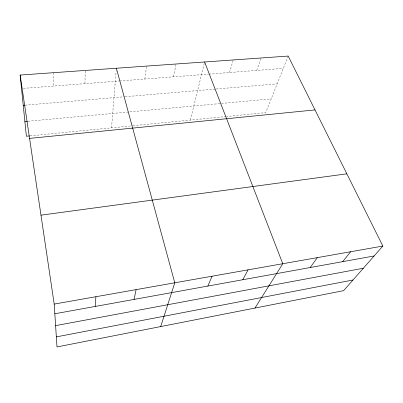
<?xml version="1.0" encoding="UTF-8"?>
<svg xmlns="http://www.w3.org/2000/svg" width="403" height="403" viewBox="0 0 403 403"><rect width="100%" height="100%" fill="white"/><g stroke="black" fill="none" stroke-linecap="round" stroke-linejoin="round"><path stroke-width="0.3" stroke-dasharray="2.02 1.51" d="M84.942 83.643L85.234 70.439M111.535 127.847L116.17 70.727M144.838 79.033L146.621 66.092M173.562 76.822L176.025 64.006M190.392 120.069L204.613 61.981M229.519 72.515L233.251 59.951M256.776 70.419L261.099 57.982M288.185 56.062L265.758 112.633L226.557 116.497M30.104 135.882L132.36 125.791M132.975 125.731L225.942 116.558M28.014 121.232L220.295 103.551M221.524 103.44L271.214 98.871M25.102 105.168L124.562 96.755M125.187 96.705L215.555 89.058M216.174 89.008L277.168 83.849M23.379 88.378L119.001 81.018M119.62 80.973L208.356 74.142M208.976 74.097L283.304 68.374M53.176 72.711L53.69 86.046"/><path stroke-width="0.6" d="M95.194 306.456L95.924 296.714M134.098 299.414L136.088 289.626M160.691 326.576L174.781 282.795L116.371 68.233M207.822 286.065L212.074 276.211M242.787 279.737L248.052 269.859M254.993 308.058L282.775 263.728L204.613 61.981M310.204 267.532L317.307 257.628M342.711 261.648L350.645 251.744M382.85 246.057L343.618 290.654L56.999 346.938L54.198 304.084L20.15 75.054L288.185 56.062L382.85 246.057L54.198 304.084M56.344 336.883L352.983 280.009M55.609 325.639L363.335 268.247M54.833 313.761L374.14 255.96M40.98 215.162L346.862 173.829M29.565 138.39L315.015 109.913M29.484 135.942L26.386 136.244L20.15 75.054M24.885 121.52L27.389 121.288M23.233 105.324L24.477 105.223"/></g></svg>
